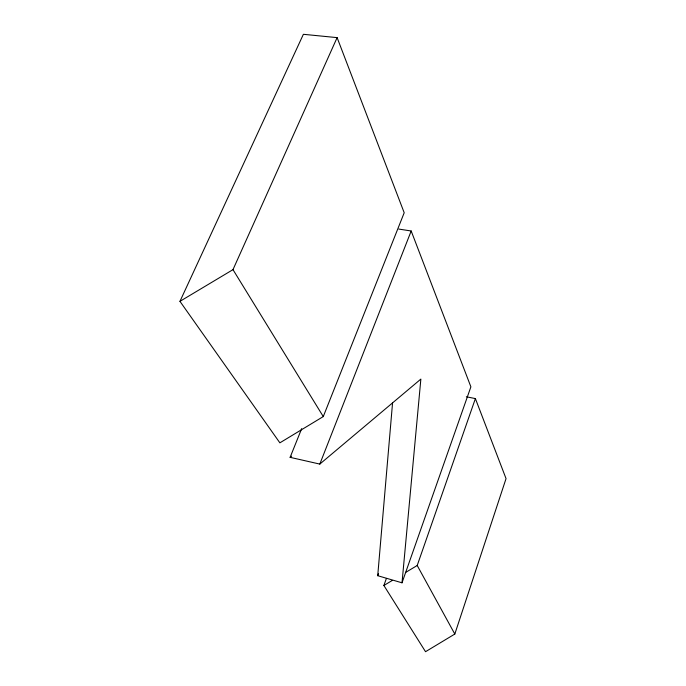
<?xml version="1.0" encoding="UTF-8"?>
<svg xmlns="http://www.w3.org/2000/svg" width="686" height="686" viewBox="0 0 686 686"><rect width="100%" height="100%" fill="white"/><g stroke="black" fill="none" stroke-linecap="round" stroke-linejoin="round"><path stroke-width="1.03" d="M398.789 229.073L411.188 230.985L470.888 386.835L402.013 582.808L377.72 575.7L392.572 402.759M402.013 582.808L420.861 379.084L319.813 464.088L290.118 457.339L301.677 428.621M386.398 578.427L383.877 585.484L425.534 651.7L454.818 634.053L506.045 478.614L475.389 398.592L466.334 396.774M405.417 572.561L417.208 565.487L475.389 398.592M377.72 575.7L378.449 573.685M319.813 464.088L411.188 230.985M323.278 416.574L404.2 212.746L337.118 37.627L303.384 34.3L179.955 301.343L279.871 442.839L323.278 416.574L232.983 269.641L337.118 37.627M290.118 457.339L291.559 456.19M383.877 585.484L392.221 580.476M179.955 301.343L232.983 269.641M417.208 565.487L454.818 634.053"/></g></svg>
